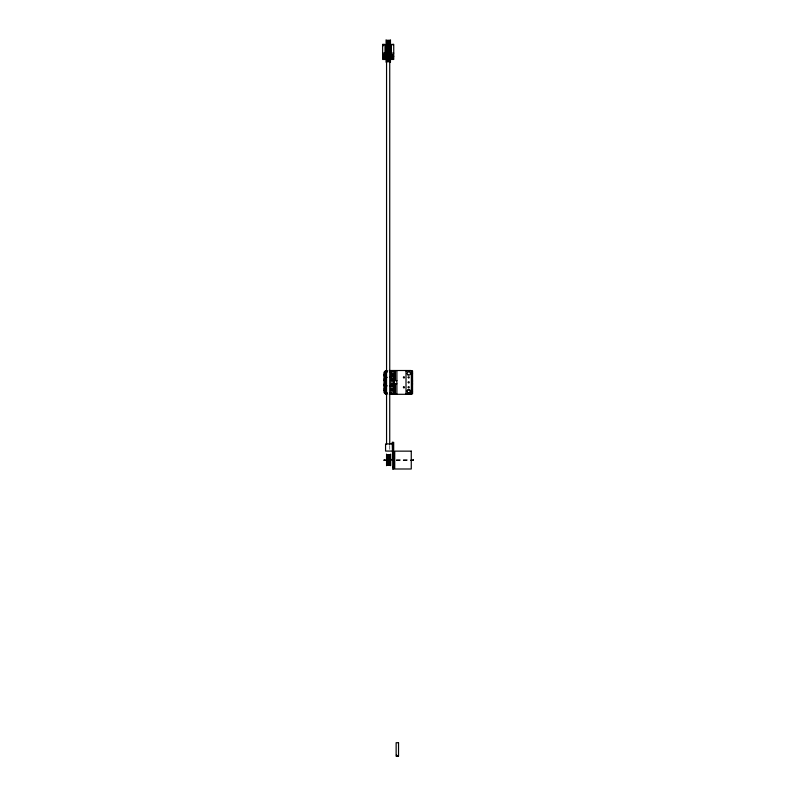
<?xml version="1.0" encoding="UTF-8"?>
<svg xmlns="http://www.w3.org/2000/svg" width="796" height="796" viewBox="0 0 796 796"><rect width="100%" height="100%" fill="white"/><g stroke="black" fill="none" stroke-linecap="round" stroke-linejoin="round"><path stroke-width="0.6" stroke-dasharray="3.98 2.98" d="M396.338 459.73L409.721 459.73M396.189 460.217L409.691 460.217M396.189 460.287L409.721 460.396M389.732 445.432L389.771 449.889"/><path stroke-width="1.19" d="M385.811 370.508L384 372.319L384 392.488L385.811 394.299M411.96 393.284L410.945 394.299L389.363 394.299M392.896 460.138L391.722 460.138L392.06 459.312L392.896 459.65M386.687 51.68L389.861 51.67M386.687 52.307L389.861 52.307M386.687 53.033L389.861 53.024L386.199 53.113M386.687 53.422L389.861 53.412L386.687 53.402M386.687 54.795L389.861 54.795M386.687 55.551L389.861 55.541M386.687 40.437L389.861 40.407L386.687 40.477L386.687 50.705M389.861 40.845L386.687 40.974M386.687 41.213L389.861 41.213M386.687 41.392L389.861 41.392M386.687 41.681L389.861 41.681M386.687 41.889L389.861 41.889M386.687 42.238L389.861 42.238M386.687 42.477L389.861 42.477M386.687 42.865L389.861 42.865M386.687 43.133L389.861 43.133M386.687 43.551L389.861 43.551M386.687 43.84L389.861 43.84M386.687 44.287L389.861 44.287M386.687 44.586L389.861 44.586M383.025 44.695L385.015 44.695M391.353 44.695L393.343 44.695M386.687 45.054L389.861 45.054M386.687 45.362L389.861 45.362M386.687 45.83L389.861 45.83M386.687 46.138L389.861 46.138M386.687 46.606L389.861 46.606M386.687 46.904L389.861 46.904M386.687 47.352L389.861 47.352M386.687 47.641L389.861 47.641M386.687 48.068L389.861 48.068M386.687 48.327L389.861 48.327M386.687 48.715L389.861 48.715M386.687 48.954L389.861 48.954M386.687 49.302L389.861 49.302M386.687 49.511L389.861 49.511M386.687 49.81L389.861 49.81M386.687 49.979L389.861 49.979M386.687 50.218L389.861 50.218M386.687 50.347L389.861 50.347M386.687 50.516L389.861 50.606M386.687 51.292L389.861 51.272L389.861 61.63L386.687 61.65L386.687 51.292L389.861 51.292M386.687 51.422L389.861 51.422M386.687 51.889L389.861 51.879M386.687 52.297L389.861 52.297M382.627 53.113L385.015 53.113M391.353 53.113L393.741 53.113M385.015 54.725L383.025 54.695L383.025 57.869L385.015 57.839M386.687 54.785L389.861 54.785M391.353 54.725L393.343 54.695L393.343 57.869L391.353 57.839M383.025 54.815L385.015 54.815M391.353 54.815L393.343 54.815M383.025 54.964L385.015 54.964M391.353 54.964L393.343 54.964M383.025 55.163L385.015 55.163M391.353 55.163L393.343 55.163M383.025 55.402L385.015 55.402M391.353 55.402L393.343 55.402M386.687 55.531L389.861 55.531M383.025 55.68L385.015 55.68M391.353 55.68L393.343 55.68M383.025 55.979L385.015 55.979M391.353 55.979L393.343 55.979M382.627 56.287L385.015 56.287M391.353 56.287L393.741 56.287M383.025 56.596L385.015 56.596M391.353 56.596L393.343 56.596M386.687 56.615L389.861 56.615M383.025 56.894L385.015 56.894M391.353 56.894L393.343 56.894M386.687 57.083L389.861 57.083M383.025 57.163L385.015 57.163M391.353 57.163L393.343 57.163M383.025 57.402L385.015 57.402M386.687 57.382L389.861 57.382M391.353 57.402L393.343 57.402M383.025 57.601L385.015 57.601M391.353 57.601L393.343 57.601M383.025 57.75L385.015 57.75M391.353 57.75L393.343 57.75M386.687 57.849L389.861 57.849M386.687 58.138L389.861 58.138M386.687 58.576L389.861 58.576M386.687 58.854L389.861 58.854M386.687 59.262L389.861 59.262M389.861 59.511L382.627 59.461L382.627 44.387L385.015 44.387L385.015 59.461M390.04 59.461L393.741 59.461L393.741 44.387L391.353 44.387L391.353 59.461M386.687 59.879L389.861 59.879M386.687 60.108L389.861 60.108M386.687 60.426L389.861 60.426M386.687 60.615L389.861 60.615M386.687 60.884L389.861 60.884M386.687 61.033L389.861 61.033M386.687 61.242L389.861 61.242M386.687 61.352L389.861 61.352M386.687 61.561L389.861 61.491M389.363 370.508L410.945 370.508L411.96 371.523M385.413 370.896L387.702 370.896M389.622 370.896L392.925 370.896M406.01 370.916L411.353 370.916L411.363 393.881L406.01 393.891M387.284 372.09L385.194 372.09L385.194 392.717L387.284 392.717M389.612 372.09L391.224 372.09M411.96 373.453L412.557 373.453M384 374.269L384.985 374.269M391.065 374.269L393.115 374.269M384 375.861L384.985 375.861M391.065 375.861L393.115 375.861M385.115 377.354L387.234 377.354M389.572 377.354L391.174 377.354M384 379.035L384.767 379.035M391.343 379.035L393.115 379.035M384 380.617L384.767 380.617M391.343 380.617L393.115 380.617M396.886 380.617L395.005 380.617L395.005 370.508M411.96 380.597L412.557 380.597M411.96 381.483L412.557 381.483M411.96 383.274L412.557 383.274M396.886 383.791L395.005 383.791L395.005 394.299M384 384.189L384.767 384.189M391.343 384.189L393.115 384.189M411.96 384.16L412.557 384.16M384 385.771L384.985 385.771M391.065 385.771L393.115 385.771M385.115 385.841L387.234 385.841M389.572 385.841L391.174 385.841M384 388.945L384.985 388.945M391.065 388.945L393.115 388.945M384 390.538L384.985 390.538M391.065 390.538L393.115 390.538M411.96 391.304L412.557 391.304M389.612 392.717L391.224 392.717M385.413 393.911L387.562 393.911M389.622 393.911L392.925 393.911M392.707 443.939L385.562 443.939L385.562 451.073L392.707 451.073M390.13 454.795L387.155 454.914L390.13 454.984M387.155 455.183L390.13 455.183M387.155 455.282L390.13 455.282M387.155 455.551L390.13 455.551M387.155 455.68L390.13 455.68M387.155 456.028L390.13 456.028M387.155 456.178L390.13 456.178M387.155 456.576L390.13 456.576M387.155 456.755L390.13 456.755M387.155 457.212L390.13 457.212M387.155 457.401L390.13 457.401M387.155 457.899L390.13 457.899M387.155 458.108L390.13 458.108M387.155 458.635L390.13 458.635M387.155 458.854L390.13 458.854M392.707 459.013L392.209 442.347L393.692 442.347L393.692 469.322L392.707 469.322L392.707 442.347M387.155 459.401L390.13 459.401M387.155 459.62L390.13 459.62M384.179 460.217L390.13 460.168M410.915 460.217L413.373 460.217M384.179 460.287L390.13 460.396M410.915 460.287L413.373 460.287M387.155 460.944L390.13 460.944M387.155 461.163L390.13 461.163M387.155 461.69L390.13 461.69M387.155 461.899L390.13 461.899M387.155 462.386L390.13 462.386M387.155 462.585L390.13 462.585M387.155 463.043L390.13 463.043M387.155 463.212L390.13 463.212M387.155 463.62L390.13 463.62M387.155 463.769L390.13 463.769M387.155 464.118L390.13 464.118M387.155 464.237L390.13 464.237M387.155 464.516L390.13 464.516M387.155 464.615L390.13 464.615M387.155 464.814L390.13 464.884M387.155 465.003L390.13 465.033L390.13 454.695L387.155 454.755L387.155 465.103L390.13 465.083M392.707 466.665L393.692 466.665M396.537 755.892L398.527 755.892M389.861 40.676L386.687 40.676L389.861 40.596L389.861 50.705M413.373 459.74L413.373 460.396M412.557 370.876L412.557 393.881M412.258 376.15L412.258 378.687M412.258 386.07L412.258 388.607M411.96 370.876L411.96 393.881M406.01 370.508L406.01 394.299M396.886 370.508L396.886 394.299M396.537 754.618L396.537 756.2M395.383 370.508L395.383 380.617M395.383 383.791L395.383 394.299M394.508 394.299L393.911 393.97L394.508 393.513L393.911 393.174L394.508 392.717L393.911 392.378L394.508 391.921L393.911 391.582L394.508 391.125L393.911 390.796L394.508 390.339L393.911 390L394.508 389.543L393.911 389.204L394.508 388.746L393.911 388.408L394.508 387.96L393.911 387.622L394.508 387.164L393.911 386.826L394.508 386.368L393.911 386.03L394.508 385.572L393.911 385.234L394.508 384.786L393.911 384.448L394.508 383.99L393.911 383.652L394.508 383.194L393.911 382.856L394.508 382.398L393.911 382.07L394.508 381.612L393.911 381.274L394.508 380.816L393.911 380.478L394.508 380.02L393.911 379.682L394.508 379.234L393.911 378.896L394.508 378.438L393.911 378.1L394.508 377.642L393.911 377.304L394.508 376.846L393.911 376.508L394.508 376.06L393.911 375.722L394.508 375.264L393.911 374.926L394.508 374.468L393.911 374.13L394.508 373.672L393.911 373.344L394.508 372.886L393.911 370.508M393.343 44.387L393.343 44.994M392.925 370.508L392.925 394.299M391.731 374.269L391.731 375.861M391.731 379.035L391.731 380.617M391.731 384.189L391.731 385.771M391.731 388.945L391.731 390.538M390.995 372.09L390.995 392.717M390.717 454.118L390.717 465.68M390.458 39.82L390.458 62.237M390.13 370.896L390.13 372.09M390.13 392.717L390.13 393.911M389.732 61.212L389.732 444.188M386.558 61.212L386.558 444.188M386.558 454.118L386.558 465.68M386.09 39.82L386.09 62.237M386.01 370.896L386.01 372.09M386.01 392.717L386.01 393.911M384.597 371.722L384.597 393.085M384.508 374.269L384.508 375.861M384.508 379.035L384.508 380.617M384.508 384.189L384.508 385.771M384.508 388.945L384.508 390.538M384.179 459.74L384.179 460.396M383.025 44.387L383.025 45.969M403.403 377.185C403.89 379.831 405.622 375.652 403.403 377.185M403.403 387.105C403.89 389.751 405.622 385.572 403.403 387.105M408.169 377.185C408.647 379.831 410.378 375.652 408.169 377.185M408.189 382.15C408.656 384.727 410.338 380.667 408.189 382.15M408.169 387.105C408.647 389.751 410.378 385.572 408.169 387.105M389.861 52.029L386.687 52.029L389.861 52.029M389.861 52.476L386.687 52.486L389.861 52.486M389.861 52.825L386.687 52.825L389.861 52.815M389.861 53.64L386.687 53.65L389.861 53.66M389.861 54.078L386.687 54.078L389.861 54.068M389.861 54.327L386.687 54.337L389.861 54.337M389.861 55.053L386.687 55.063L389.861 55.073M389.861 55.819L386.687 55.829L389.861 55.839M389.861 56.317L386.687 56.327L389.861 56.307M411.263 451.143L394.726 451.143L394.726 468.993L411.263 468.993L411.263 451.143M398.527 742.718L396.139 742.718L396.139 756.2L398.527 756.2L398.527 742.718M407.98 374.886A1.622 1.622 0 0 0 410.418 373.473A1.622 1.622 0 0 0 407.98 372.07A1.622 1.622 0 0 0 407.98 374.886M407.502 392.319A1.622 1.622 0 0 0 410.288 391.95A1.622 1.622 0 0 0 408.577 389.712A1.622 1.622 0 0 0 407.502 392.319M407.88 392.657A1.582 1.582 0 0 0 410.338 391.433A1.582 1.582 0 0 0 408.05 389.911A1.582 1.582 0 0 0 407.88 392.657"/></g></svg>
